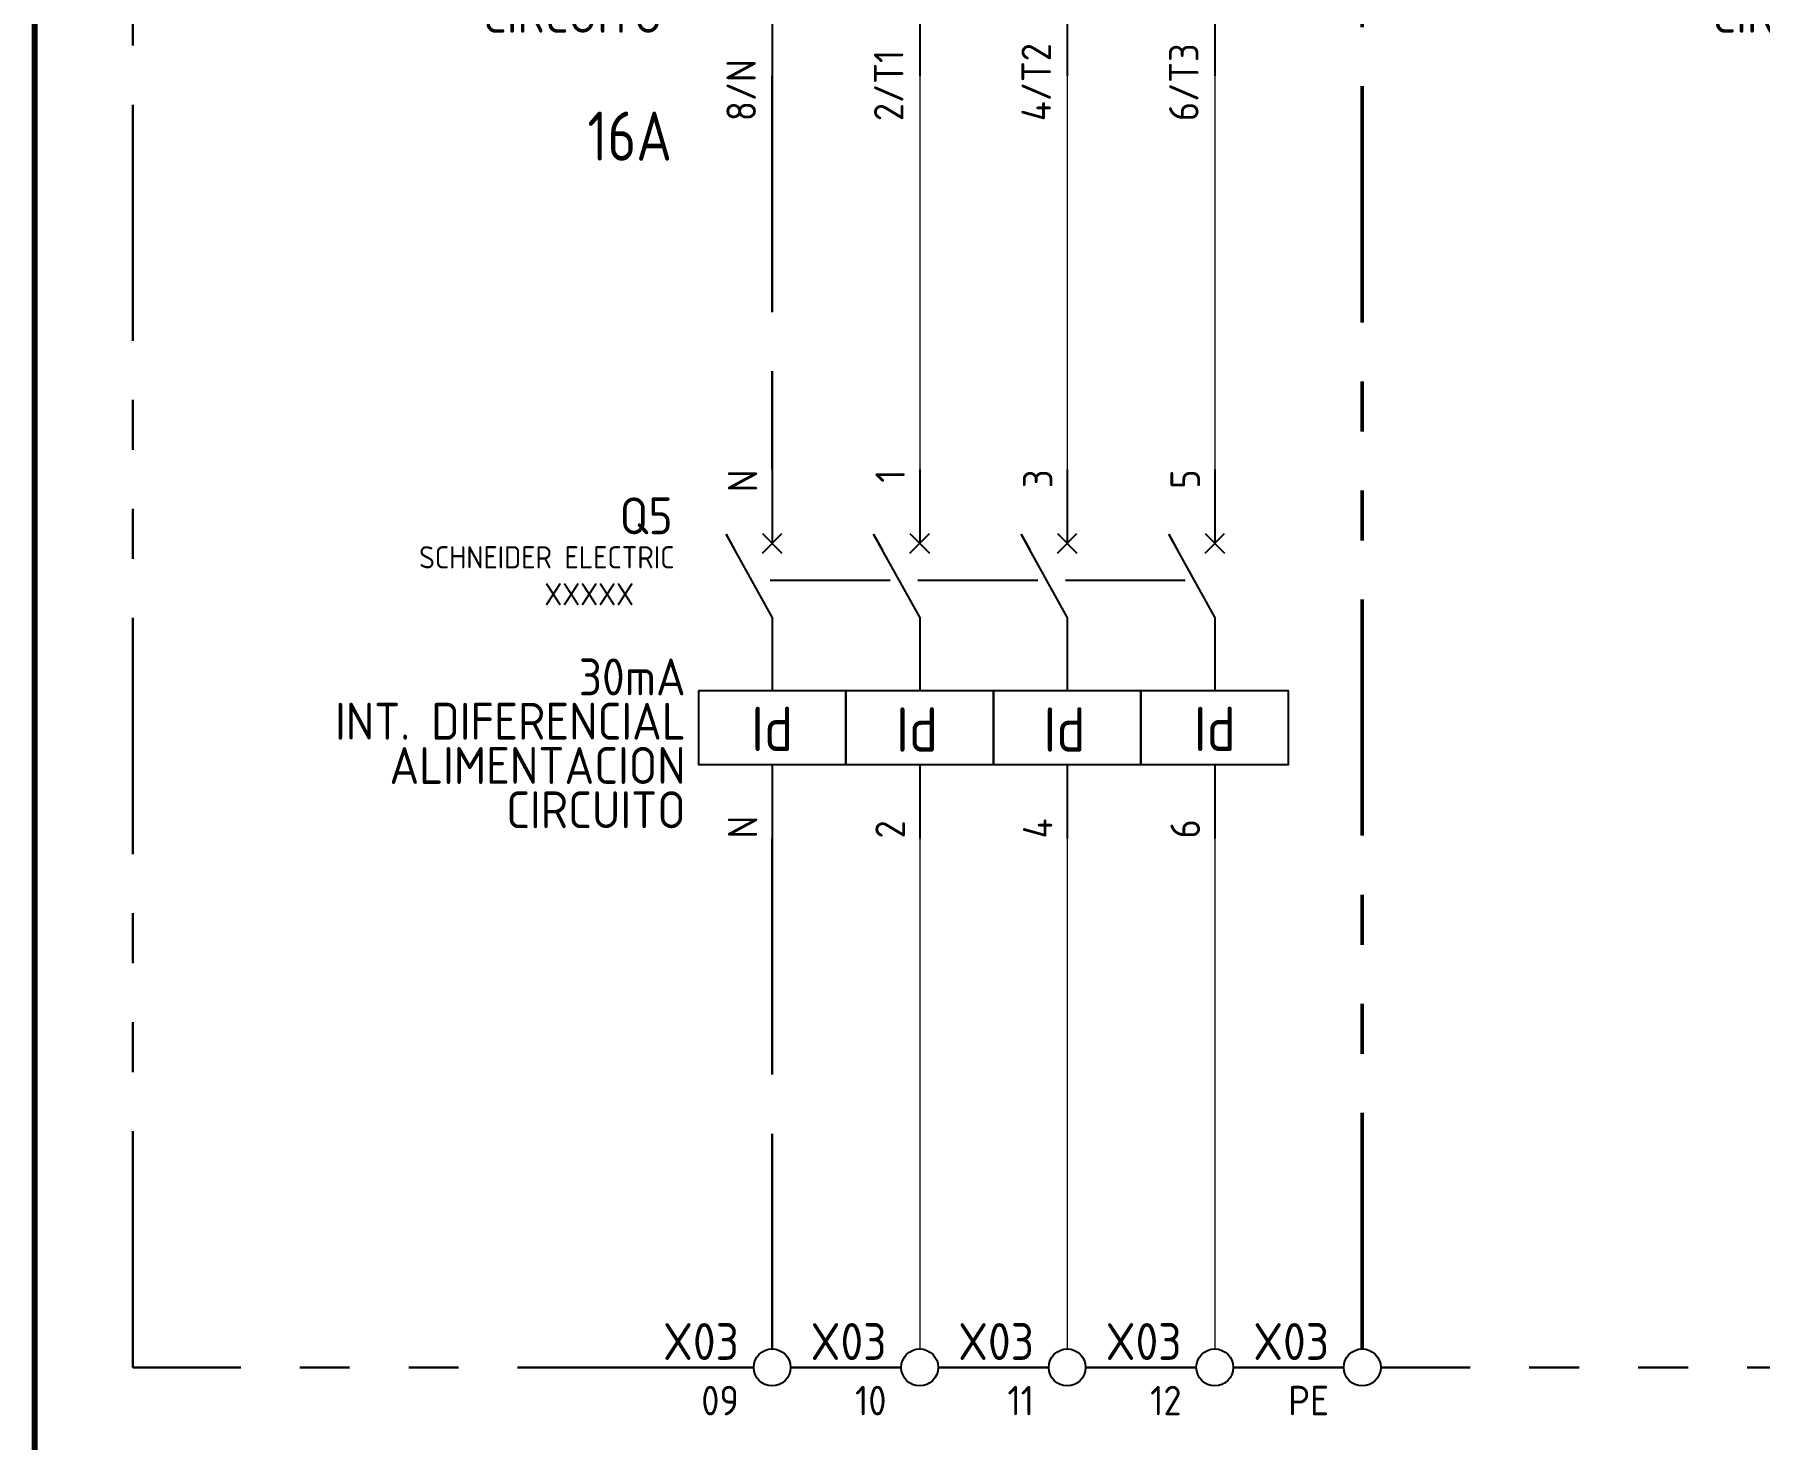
# Model space of a CAD drawing. Header units: inches. Extents: x 13 to 24.7, y 14 to 22.3.
# Drawn here: x 13.203 to 16.656, y 16.004 to 18.814 of the extents above; entities that cross this region are included whole.
import ezdxf
from ezdxf.enums import TextEntityAlignment as Align

# ---------------------------------------------------------------- set-up
doc = ezdxf.new("R2010")
doc.units = ezdxf.units.IN
doc.header["$MEASUREMENT"] = 0
doc.linetypes.add('ACAD_ISO02W100', pattern=[15, 12, -3])
doc.linetypes.add('ACAD_ISO12W100', pattern=[21, 12, -3, 0, -3, 0, -3])
for name, color, linetype, lineweight in [('cond_neutro', 5, 'ACAD_ISO02W100', 30), ('cond_tierra', 3, 'ACAD_ISO12W100', 50), ('GABINETE', 2, 'ACAD_ISO12W100', 30), ('RECUADRO', 7, 'Continuous', 60)]:
    doc.layers.add(name, color=color, linetype=linetype, lineweight=lineweight)
doc.layers.add('CONDUCTOR', color=7, linetype='Continuous', lineweight=15, true_color=0x850585)
for name, color, linetype in [('DESC', 7, 'Continuous'), ('LINK', 7, 'Continuous'), ('MISC', 7, 'Continuous'), ('RECUADRO_TEXTOS', 7, 'Continuous'), ('SYMS', 7, 'Continuous'), ('TAGS', 7, 'Continuous'), ('TERMS', 7, 'Continuous')]:
    doc.layers.add(name, color=color, linetype=linetype)
doc.styles.add('ARIAL', font='arial.ttf')
doc.styles.add('WD_IEC', font='ISOCP2.shx', dxfattribs={"width": 0.9, "height": 4})

# ---------------------------------------------------------------- blocks, each defined once
blk = doc.blocks.new('HOJA A4_REV1')
at = {"layer": 'RECUADRO', "lineweight": 80}
blk.add_line((5, 190), (5, 5), dxfattribs=at)
blk.add_line((5, 190), (5, 5), dxfattribs=at)
at = {"style": 'ARIAL', "flags": 9}
blk.add_attdef('WD_TB', (-40.346, 229.751), '', height=3, dxfattribs=at)
at = {"style": 'ARIAL'}
blk.add_attdef('ARCHIVO', (295.379, 18.883), '', height=2, rotation=90, dxfattribs=at)
blk.add_attdef('SECTION', text='', height=2.5, dxfattribs=at).set_placement((275.504, 21.06), align=Align.TOP_CENTER)
for tag, p, height in [('DESCRIPCION_001', (103.988, 15.645), 2.5), ('D', (267.802, 7.303), 5), ('SH', (274.13, 7.309), 5)]:
    blk.add_attdef(tag, p, '', height=height, dxfattribs=at)
blk.add_attdef('TAB', text='', height=3.8, dxfattribs=at).set_placement((248.397, 11.652), align=Align.MIDDLE_CENTER)
blk.add_attdef('FECHA', text='', height=2.5, dxfattribs=at).set_placement((89.139, 9.341), align=Align.MIDDLE)
at = {"layer": 'RECUADRO_TEXTOS', "style": 'ARIAL'}
for tag, height, p in [('01', 3, (64.165, 19.534)), ('DIBUJO', 2, (58.057, 13.556)), ('APROBO', 2, (58.057, 7.88))]:
    blk.add_attdef(tag, text='', height=height, dxfattribs=at).set_placement(p, align=Align.MIDDLE_LEFT)
for tag, p in [('PROYECTO_001', (168.188, 15.502)), ('CLIENTE_001', (168.149, 6.772))]:
    blk.add_attdef(tag, p, '', height=2.5, dxfattribs=at)
blk = doc.blocks.new('VT0002')
blk.add_circle((0, 0), 1.25)
at = {"style": 'WD_IEC', "flags": 1}
for tag, p, height in [('ASSYCODE', (2.75, 10.75), 1), ('CATDESC', (2.75, 9.25), 1), ('MFG', (2.75, 7.25), 1.5), ('CAT', (2.75, 4.75), 1.5), ('X2PIN01', (0, 2.25), 0.25), ('X4PIN01', (-1.25, 1), 0.25), ('X2TERM01', (0, 1.25), 0.25), ('X2TERMDESC01', (0, 1.75), 0.4), ('X1PIN01', (1.25, 1), 0.25), ('X4TERM01', (-1.25, 0), 0.25), ('X4TERMDESC01', (-1.25, 0.5), 0.4), ('STRIPSEQ', (0, 0), 0.025), ('X8PIN01', (0, -0.25), 0.25), ('X1TERM01', (1.25, 0), 0.25), ('X1TERMDESC01', (1.25, 0.5), 0.4), ('LINKTERM', (0, -0.04), 0.025), ('X8TERM01', (0, -1.25), 0.25), ('X8TERMDESC01', (0, -0.75), 0.4)]:
    blk.add_attdef(tag, p, '', height=height, dxfattribs=at)
at = {"style": 'WD_IEC'}
for tag, p in [('INST', (-2.25, 6.5)), ('LOC', (-2.25, 3.5)), ('DESC1', (-2.25, -6.25)), ('DESC2', (-2.25, -9.25)), ('DESC3', (-2.25, -12.25))]:
    blk.add_attdef(tag, text='', height=2.5, dxfattribs=at).set_placement(p, align=Align.RIGHT)
at = {"style": 'WD_IEC', "flags": 8}
for tag, height, p in [('TAGSTRIP', 2.5, (-2.25, 0.5)), ('TERM01', 2, (-2.25, -3.25))]:
    blk.add_attdef(tag, text='', height=height, dxfattribs=at).set_placement(p, align=Align.RIGHT)
blk = doc.blocks.new('VCB1Q143')
for p, q in [((0, 17.5), (0, 12.5)), ((10, 17.5), (10, 12.5)), ((20, 17.5), (20, 12.5)), ((30, 17.5), (30, 12.5)), ((0, 7.5), (-3.12, 13.12)), ((0.62, 11.88), (-0.62, 13.12)), ((-0.62, 11.88), (0.62, 13.12)), ((10, 7.5), (6.88, 13.12)), ((9.38, 11.88), (10.62, 13.12)), ((10.62, 11.88), (9.38, 13.12)), ((20, 7.5), (16.88, 13.12)), ((20.62, 11.88), (19.38, 13.12)), ((19.38, 11.88), (20.62, 13.12)), ((30, 7.5), (26.88, 13.12)), ((29.38, 11.88), (30.62, 13.12)), ((30.62, 11.88), (29.38, 13.12)), ((-1.39, 10), (0.48, 10)), ((0.97, 10), (2.36, 10)), ((3.61, 10), (5.48, 10)), ((6.73, 10), (8.61, 10)), ((9.86, 10), (11.73, 10)), ((12.98, 10), (14.86, 10)), ((16.11, 10), (17.98, 10)), ((19.23, 10), (21.11, 10)), ((22.36, 10), (24.23, 10)), ((25.48, 10), (27.36, 10)), ((0, 7.5), (0, -12.5)), ((10, 7.5), (10, 1.25)), ((20, 7.5), (20, 1.25)), ((30, 7.5), (30, 1.25)), ((10, 1.25), (12.5, 1.25)), ((12.5, 1.25), (12.5, -1.25)), ((20, 1.25), (22.5, 1.25)), ((22.5, 1.25), (22.5, -1.25)), ((30, 1.25), (32.5, 1.25)), ((32.5, 1.25), (32.5, -1.25)), ((12.5, -1.25), (10, -1.25)), ((10, -1.25), (10, -3.75)), ((20, -1.25), (20, -3.75)), ((22.5, -1.25), (20, -1.25)), ((30, -1.25), (30, -3.75)), ((32.5, -1.25), (30, -1.25)), ((5, -2.5), (15, -2.5)), ((15, -2.5), (25, -2.5)), ((25, -2.5), (35, -2.5)), ((10, -6.25), (10, -12.5)), ((20, -6.25), (20, -12.5)), ((30, -6.25), (30, -12.5))]:
    blk.add_line(p, q)
for points in [[(5, 2.5), (5, -7.5), (15, -7.5), (15, 2.5)], [(15, 2.5), (15, -7.5), (25, -7.5), (25, 2.5)], [(25, 2.5), (25, -7.5), (35, -7.5), (35, 2.5)]]:
    blk.add_lwpolyline(points, close=True)
for centre in [(10, -5), (20, -5), (30, -5)]:
    blk.add_arc(centre, 1.25, 270, 90)
at = {"style": 'WD_IEC'}
for tag, p in [('INST', (-7.43, 15.53)), ('LOC', (-7.43, 12.53)), ('TAG1', (-7.43, 9.53)), ('DESC1', (-7.43, -3.58)), ('DESC2', (-7.43, -6.58)), ('DESC3', (-7.43, -9.58))]:
    blk.add_attdef(tag, text='', height=2.5, dxfattribs=at).set_placement(p, align=Align.RIGHT)
at = {"style": 'WD_IEC', "flags": 1}
for tag, p, height in [('X2TERM07', (0, 17.5), 0.32), ('X2TERM01', (10, 17.5), 0.32), ('X2TERM03', (20, 17.5), 0.32), ('X2TERM05', (30, 17.5), 0.32), ('ASSYCODE', (32.18, 2.64), 1), ('FAMILY', (32.18, 1.14), 1), ('CATDESC', (32.18, -0.36), 1), ('X8TERM08', (0, -12.5), 0.32), ('X8TERM02', (10, -12.5), 0.32), ('X8TERM04', (20, -12.5), 0.32), ('X8TERM06', (30, -12.5), 0.32)]:
    blk.add_attdef(tag, p, '', height=height, dxfattribs=at)
at = {"style": 'WD_IEC'}
for tag, p in [('TERM07', (-1, 17.5)), ('TERM01', (9, 17.5)), ('TERM03', (19, 17.5)), ('TERM05', (29, 17.5))]:
    blk.add_attdef(tag, text='', height=2, rotation=90, dxfattribs=at).set_placement(p, align=Align.RIGHT)
for tag, p in [('MFG', (-15.65, 6.1)), ('CAT', (-15.65, 3.53))]:
    blk.add_attdef(tag, p, '', height=1.5, dxfattribs=at)
at = {"lineweight": 15, "style": 'WD_IEC'}
blk.add_attdef('XREF', text='', height=2.5, dxfattribs=at).set_placement((-7.43, -0.58), align=Align.RIGHT)
at = {"style": 'WD_IEC'}
for tag, p in [('TERM08', (-1.1, -12.8)), ('TERM02', (8.9, -12.8)), ('TERM04', (18.9, -12.8)), ('TERM06', (28.9, -12.8))]:
    blk.add_attdef(tag, p, '', height=2, rotation=90, dxfattribs=at)
blk = doc.blocks.new('VCB11Q17')
for p, q in [((0, 7.5), (0, 2.5)), ((0, -2.5), (-3.12, 3.12)), ((-3.12, 3.12), (-2.52, 2.03)), ((-0.66, 1.84), (0.66, 3.16)), ((-0.66, 3.16), (0.66, 1.84)), ((0, -2.5), (0, -7.5)), ((0, -12.5), (0, -17.5))]:
    blk.add_line(p, q)
blk.add_lwpolyline([(-5, -7.5), (-5, -12.5), (5, -12.5), (5, -7.5)], close=True)
at = {"style": 'WD_IEC'}
for tag, p in [('INST', (-4.22, 9.11)), ('LOC', (-4.22, 6.11)), ('TAG1', (-4.22, 3.11)), ('RATING1', (-5.86, -7.81)), ('DESC1', (-5.86, -10.81)), ('DESC2', (-5.86, -13.81)), ('DESC3', (-5.86, -16.81))]:
    blk.add_attdef(tag, text='', height=2.5, dxfattribs=at).set_placement(p, align=Align.RIGHT)
blk.add_attdef('TERM01', text='', height=2, rotation=90, dxfattribs=at).set_placement((-1, 7.5), align=Align.RIGHT)
at = {"style": 'WD_IEC', "flags": 1}
for tag, p, height in [('X2TERM01', (0, 7.5), 0.32), ('X4LINK', (-2, 0), 0.32), ('X1LINK', (-0.13, 0), 0.32), ('CONTACT', (-5, -7.5), 1), ('COMMON', (-3.75, -8.75), 1), ('ASSYCODE', (0.69, -13.77), 1), ('FAMILY', (0.69, -15.27), 1), ('CATDESC', (0.69, -16.77), 1), ('X8TERM02', (0, -17.5), 0.32)]:
    blk.add_attdef(tag, p, '', height=height, dxfattribs=at)
at = {"style": 'WD_IEC'}
for tag, p in [('MFG', (-9.31, 0.8)), ('CAT', (-9.31, -1.7))]:
    blk.add_attdef(tag, p, '', height=1.5, dxfattribs=at)
at = {"lineweight": 15, "style": 'WD_IEC'}
blk.add_attdef('XREF', text='', height=2.5, dxfattribs=at).set_placement((-5.86, -4.81), align=Align.RIGHT)
at = {"style": 'WD_IEC'}
blk.add_attdef('TERM02', (-1, -17.5), '', height=2, rotation=90, dxfattribs=at)
blk.add_attdef('I', text='', height=3, dxfattribs=at).set_placement((0.01, -11.58), align=Align.CENTER)
blk = doc.blocks.new('VCB21Q17')
for p, q in [((0, 7.5), (0, 2.5)), ((0, -2.5), (-3.12, 3.12)), ((-3.12, 3.12), (-2.52, 2.03)), ((-0.66, 1.84), (0.66, 3.16)), ((-0.66, 3.16), (0.66, 1.84)), ((0, -2.5), (0, -7.5)), ((0, -12.5), (0, -17.5))]:
    blk.add_line(p, q)
blk.add_lwpolyline([(-5, -7.5), (-5, -12.5), (5, -12.5), (5, -7.5)], close=True)
at = {"style": 'WD_IEC'}
for tag, p in [('INST', (-4.39, 9.55)), ('LOC', (-4.39, 6.55)), ('TAG2', (-4.39, 3.55)), ('DESC1', (-6.42, -7.3)), ('DESC2', (-6.42, -10.3)), ('DESC3', (-6.42, -13.3))]:
    blk.add_attdef(tag, text='', height=2.5, dxfattribs=at).set_placement(p, align=Align.RIGHT)
blk.add_attdef('TERM01', text='', height=2, rotation=90, dxfattribs=at).set_placement((-1, 7.5), align=Align.RIGHT)
at = {"style": 'WD_IEC', "flags": 1}
for tag, p, height in [('X2TERM01', (0, 7.5), 0.32), ('X4LINK', (-2, 0), 0.32), ('X1LINK', (-0.12, 0), 0.32), ('CONTACT', (-5, -7.5), 1), ('FAMILY', (0.69, -15.27), 1), ('X8TERM02', (0, -17.5), 0.32)]:
    blk.add_attdef(tag, p, '', height=height, dxfattribs=at)
at = {"lineweight": 15, "style": 'WD_IEC'}
blk.add_attdef('XREF', text='', height=2.5, dxfattribs=at).set_placement((-6.42, -1.3), align=Align.RIGHT)
at = {"style": 'WD_IEC', "flags": 1}
blk.add_attdef('RATING1', text='', height=2.5, dxfattribs=at).set_placement((-6.42, -4.3), align=Align.RIGHT)
at = {"style": 'WD_IEC'}
blk.add_attdef('TERM02', (-1, -17.5), '', height=2, rotation=90, dxfattribs=at)
blk.add_attdef('I', text='', height=3, dxfattribs=at).set_placement((-0.18, -11.62), align=Align.CENTER)
blk = doc.blocks.new('ALIMENTACION CIRCUITOS')
at = {"layer": 'cond_neutro'}
for p, q in [((42.5, 120.625), (42.5, 100.625)), ((42.5, 81.875), (42.5, 55.938))]:
    blk.add_line(p, q, dxfattribs=at)
at = {"layer": 'cond_tierra'}
blk.add_line((72.5, 55.938), (72.5, 159.795), dxfattribs=at)
at = {"layer": 'CONDUCTOR'}
for p, q in [((50, 120.625), (50, 100.625)), ((57.5, 120.625), (57.5, 100.625)), ((65, 120.625), (65, 100.625)), ((50, 81.875), (50, 55.938)), ((57.5, 81.875), (57.5, 55.938)), ((65, 81.875), (65, 55.938))]:
    blk.add_line(p, q, dxfattribs=at)
at = {"layer": 'GABINETE'}
for points in [[(41.562, 55), (10, 55), (10, 185), (287.5, 185), (287.5, 55), (135.938, 55)], [(49.062, 55), (43.438, 55)], [(56.562, 55), (50.938, 55)], [(64.062, 55), (58.438, 55)], [(71.562, 55), (65.938, 55)], [(104.062, 55), (73.438, 55)]]:
    blk.add_lwpolyline(points, dxfattribs=at)
at = {"layer": 'LINK'}
for points in [[(42.402, 95), (48.5, 95)], [(49.912, 95), (56, 95)], [(57.412, 95), (63.5, 95)]]:
    blk.add_lwpolyline(points, dxfattribs=at)
blk.add_blockref('HOJA A4_REV1', (0, 0))
at = {"layer": 'SYMS'}
ref = blk.add_blockref('VCB1Q143', (42.5, 130), dxfattribs=dict(at, xscale=0.75, yscale=0.75, zscale=0.75))
ref.add_attrib('TERM07', '7/N', dxfattribs={"layer": 'TERMS', "height": 1.5, "rotation": 90, "style": 'WD_IEC'}).set_placement((41.75, 144.786), align=Align.RIGHT)
ref.add_attrib('TERM05', '5/L3', dxfattribs={"layer": 'TERMS', "height": 1.5, "rotation": 90, "style": 'WD_IEC'}).set_placement((64.25, 144.786), align=Align.RIGHT)
ref.add_attrib('TERM03', '3/L2', dxfattribs={"layer": 'TERMS', "height": 1.5, "rotation": 90, "style": 'WD_IEC'}).set_placement((56.75, 144.786), align=Align.RIGHT)
ref.add_attrib('TERM08', '8/N', (41.676, 118.324), dxfattribs={"layer": 'TERMS', "height": 1.5, "rotation": 90, "style": 'WD_IEC'})
ref.add_attrib('TERM06', '6/T3', (64.176, 118.324), dxfattribs={"layer": 'TERMS', "height": 1.5, "rotation": 90, "style": 'WD_IEC'})
ref.add_attrib('TERM04', '4/T2', (56.676, 118.324), dxfattribs={"layer": 'TERMS', "height": 1.5, "rotation": 90, "style": 'WD_IEC'})
ref.add_attrib('TERM02', '2/T1', (49.176, 118.324), dxfattribs={"layer": 'TERMS', "height": 1.5, "rotation": 90, "style": 'WD_IEC'})
ref.add_attrib('TERM01', '1/L1', dxfattribs={"layer": 'TERMS', "height": 1.5, "rotation": 90, "style": 'WD_IEC'}).set_placement((49.25, 144.786), align=Align.RIGHT)
ref.add_attrib('MFG', 'SCHNEIDER ELECTRIC', (23.317, 134.578), dxfattribs={"layer": 'MISC', "height": 1.125, "style": 'WD_IEC'})
ref.add_attrib('TAG1', 'Q1', dxfattribs={"layer": 'TAGS', "height": 1.875, "style": 'WD_IEC'}).set_placement((36.926, 137.151), align=Align.RIGHT)
ref.add_attrib('DESC1', 'LLAVE TERMOMAG.', dxfattribs={"layer": 'DESC', "height": 1.875, "style": 'WD_IEC'}).set_placement((36.926, 127.315), align=Align.RIGHT)
ref.add_attrib('DESC2', 'ALIMENTACION', dxfattribs={"layer": 'DESC', "height": 1.875, "style": 'WD_IEC'}).set_placement((36.926, 125.065), align=Align.RIGHT)
ref.add_attrib('DESC3', 'CIRCUITO', dxfattribs={"layer": 'DESC', "height": 1.875, "style": 'WD_IEC'}).set_placement((36.926, 122.815), align=Align.RIGHT)
ref.add_attrib('CAT', 'XXXXX', (30.761, 132.649), dxfattribs={"layer": 'MISC', "height": 1.125, "style": 'WD_IEC'})
ref = blk.add_blockref('VCB1Q143', (105, 130), dxfattribs=dict(at, xscale=0.75, yscale=0.75, zscale=0.75))
ref.add_attrib('TERM07', '7/N', dxfattribs={"layer": 'TERMS', "height": 1.5, "rotation": 90, "style": 'WD_IEC'}).set_placement((104.25, 144.786), align=Align.RIGHT)
ref.add_attrib('TERM05', '5/L3', dxfattribs={"layer": 'TERMS', "height": 1.5, "rotation": 90, "style": 'WD_IEC'}).set_placement((126.75, 144.786), align=Align.RIGHT)
ref.add_attrib('TERM03', '3/L2', dxfattribs={"layer": 'TERMS', "height": 1.5, "rotation": 90, "style": 'WD_IEC'}).set_placement((119.25, 144.786), align=Align.RIGHT)
ref.add_attrib('TERM08', '8/N', (104.176, 118.324), dxfattribs={"layer": 'TERMS', "height": 1.5, "rotation": 90, "style": 'WD_IEC'})
ref.add_attrib('TERM06', '6/T3', (126.676, 118.324), dxfattribs={"layer": 'TERMS', "height": 1.5, "rotation": 90, "style": 'WD_IEC'})
ref.add_attrib('TERM04', '4/T2', (119.176, 118.324), dxfattribs={"layer": 'TERMS', "height": 1.5, "rotation": 90, "style": 'WD_IEC'})
ref.add_attrib('TERM02', '2/T1', (111.676, 118.324), dxfattribs={"layer": 'TERMS', "height": 1.5, "rotation": 90, "style": 'WD_IEC'})
ref.add_attrib('TERM01', '1/L1', dxfattribs={"layer": 'TERMS', "height": 1.5, "rotation": 90, "style": 'WD_IEC'}).set_placement((111.75, 144.786), align=Align.RIGHT)
ref.add_attrib('MFG', 'SCHNEIDER ELECTRIC', (85.817, 134.578), dxfattribs={"layer": 'MISC', "height": 1.125, "style": 'WD_IEC'})
ref.add_attrib('TAG1', 'Q2', dxfattribs={"layer": 'TAGS', "height": 1.875, "style": 'WD_IEC'}).set_placement((99.426, 137.151), align=Align.RIGHT)
ref.add_attrib('DESC1', 'LLAVE TERMOMAG.', dxfattribs={"layer": 'DESC', "height": 1.875, "style": 'WD_IEC'}).set_placement((99.426, 127.315), align=Align.RIGHT)
ref.add_attrib('DESC2', 'ALIMENTACION', dxfattribs={"layer": 'DESC', "height": 1.875, "style": 'WD_IEC'}).set_placement((99.426, 125.065), align=Align.RIGHT)
ref.add_attrib('DESC3', 'CIRCUITO', dxfattribs={"layer": 'DESC', "height": 1.875, "style": 'WD_IEC'}).set_placement((99.426, 122.815), align=Align.RIGHT)
ref.add_attrib('CAT', 'XXXXX', (93.261, 132.649), dxfattribs={"layer": 'MISC', "height": 1.125, "style": 'WD_IEC'})
ref = blk.add_blockref('VCB11Q17', (42.5, 95), dxfattribs=dict(at, xscale=0.75, yscale=0.75, zscale=0.75))
ref.add_attrib('I', 'Id', dxfattribs={"layer": 'MISC', "height": 2.25, "style": 'WD_IEC'}).set_placement((42.508, 86.316), align=Align.CENTER)
ref.add_attrib('CAT', 'XXXXX', (30.919, 93.724), dxfattribs={"layer": 'MISC', "height": 1.125, "style": 'WD_IEC'})
ref.add_attrib('MFG', 'SCHNEIDER ELECTRIC', (24.555, 95.599), dxfattribs={"layer": 'MISC', "height": 1.125, "style": 'WD_IEC'})
ref.add_attrib('RATING1', '30mA', dxfattribs={"layer": 'MISC', "height": 1.875, "style": 'WD_IEC'}).set_placement((38.106, 89.145), align=Align.RIGHT)
ref.add_attrib('TAG1', 'Q5', dxfattribs={"layer": 'TAGS', "height": 1.875, "style": 'WD_IEC'}).set_placement((37.441, 97.332), align=Align.RIGHT)
ref.add_attrib('DESC1', 'INT. DIFERENCIAL', dxfattribs={"layer": 'DESC', "height": 1.875, "style": 'WD_IEC'}).set_placement((38.106, 86.895), align=Align.RIGHT)
ref.add_attrib('DESC2', 'ALIMENTACION', dxfattribs={"layer": 'DESC', "height": 1.875, "style": 'WD_IEC'}).set_placement((38.106, 84.645), align=Align.RIGHT)
ref.add_attrib('DESC3', 'CIRCUITO', dxfattribs={"layer": 'DESC', "height": 1.875, "style": 'WD_IEC'}).set_placement((38.106, 82.395), align=Align.RIGHT)
ref.add_attrib('TERM01', 'N', dxfattribs={"layer": 'TERMS', "height": 1.5, "rotation": 90, "style": 'WD_IEC'}).set_placement((41.75, 100.625), align=Align.RIGHT)
ref.add_attrib('TERM02', 'N', (41.75, 81.875), dxfattribs={"layer": 'TERMS', "height": 1.5, "rotation": 90, "style": 'WD_IEC'})
ref = blk.add_blockref('VCB21Q17', (50, 95), dxfattribs=dict(at, xscale=0.75, yscale=0.75, zscale=0.75))
ref.add_attrib('I', 'Id', dxfattribs={"layer": 'MISC', "height": 2.25, "style": 'WD_IEC'}).set_placement((49.868, 86.284), align=Align.CENTER)
ref.add_attrib('TERM01', '1', dxfattribs={"layer": 'TERMS', "height": 1.5, "rotation": 90, "style": 'WD_IEC'}).set_placement((49.25, 100.625), align=Align.RIGHT)
ref.add_attrib('TERM02', '2', (49.25, 81.875), dxfattribs={"layer": 'TERMS', "height": 1.5, "rotation": 90, "style": 'WD_IEC'})
ref = blk.add_blockref('VCB21Q17', (57.5, 95), dxfattribs=dict(at, xscale=0.75, yscale=0.75, zscale=0.75))
ref.add_attrib('I', 'Id', dxfattribs={"layer": 'MISC', "height": 2.25, "style": 'WD_IEC'}).set_placement((57.368, 86.284), align=Align.CENTER)
ref.add_attrib('TERM01', '3', dxfattribs={"layer": 'TERMS', "height": 1.5, "rotation": 90, "style": 'WD_IEC'}).set_placement((56.75, 100.625), align=Align.RIGHT)
ref.add_attrib('TERM02', '4', (56.75, 81.875), dxfattribs={"layer": 'TERMS', "height": 1.5, "rotation": 90, "style": 'WD_IEC'})
ref = blk.add_blockref('VCB11Q17', (65, 95), dxfattribs=dict(at, xscale=0.75, yscale=0.75, zscale=0.75))
ref.add_attrib('I', 'Id', dxfattribs={"layer": 'MISC', "height": 2.25, "style": 'WD_IEC'}).set_placement((65.008, 86.316), align=Align.CENTER)
ref.add_attrib('TERM01', '5', dxfattribs={"layer": 'TERMS', "height": 1.5, "rotation": 90, "style": 'WD_IEC'}).set_placement((64.25, 100.625), align=Align.RIGHT)
ref.add_attrib('TERM02', '6', (64.25, 81.875), dxfattribs={"layer": 'TERMS', "height": 1.5, "rotation": 90, "style": 'WD_IEC'})
ref = blk.add_blockref('VT0002', (42.5, 55), dxfattribs=dict(at, xscale=0.75, yscale=0.75, zscale=0.75))
ref.add_attrib('TERM01', '09', dxfattribs={"layer": 'TERMS', "height": 1.5, "style": 'WD_IEC', "flags": 8}).set_placement((40.812, 52.562), align=Align.RIGHT)
ref.add_attrib('TAGSTRIP', 'X03', dxfattribs={"layer": 'TAGS', "height": 1.875, "style": 'WD_IEC', "flags": 8}).set_placement((40.812, 55.375), align=Align.RIGHT)
ref = blk.add_blockref('VT0002', (50, 55), dxfattribs=dict(at, xscale=0.75, yscale=0.75, zscale=0.75))
ref.add_attrib('TERM01', '10', dxfattribs={"layer": 'TERMS', "height": 1.5, "style": 'WD_IEC', "flags": 8}).set_placement((48.312, 52.562), align=Align.RIGHT)
ref.add_attrib('TAGSTRIP', 'X03', dxfattribs={"layer": 'TAGS', "height": 1.875, "style": 'WD_IEC', "flags": 8}).set_placement((48.312, 55.375), align=Align.RIGHT)
ref = blk.add_blockref('VT0002', (57.5, 55), dxfattribs=dict(at, xscale=0.75, yscale=0.75, zscale=0.75))
ref.add_attrib('TERM01', '11', dxfattribs={"layer": 'TERMS', "height": 1.5, "style": 'WD_IEC', "flags": 8}).set_placement((55.812, 52.562), align=Align.RIGHT)
ref.add_attrib('TAGSTRIP', 'X03', dxfattribs={"layer": 'TAGS', "height": 1.875, "style": 'WD_IEC', "flags": 8}).set_placement((55.812, 55.375), align=Align.RIGHT)
ref = blk.add_blockref('VT0002', (65, 55), dxfattribs=dict(at, xscale=0.75, yscale=0.75, zscale=0.75))
ref.add_attrib('TERM01', '12', dxfattribs={"layer": 'TERMS', "height": 1.5, "style": 'WD_IEC', "flags": 8}).set_placement((63.312, 52.562), align=Align.RIGHT)
ref.add_attrib('TAGSTRIP', 'X03', dxfattribs={"layer": 'TAGS', "height": 1.875, "style": 'WD_IEC', "flags": 8}).set_placement((63.312, 55.375), align=Align.RIGHT)
ref = blk.add_blockref('VT0002', (72.5, 55), dxfattribs=dict(at, xscale=0.75, yscale=0.75, zscale=0.75))
ref.add_attrib('TERM01', 'PE', dxfattribs={"layer": 'TERMS', "height": 1.5, "style": 'WD_IEC', "flags": 8}).set_placement((70.812, 52.562), align=Align.RIGHT)
ref.add_attrib('TAGSTRIP', 'X03', dxfattribs={"layer": 'TAGS', "height": 1.875, "style": 'WD_IEC', "flags": 8}).set_placement((70.812, 55.375), align=Align.RIGHT)
at = {"insert": (28.771, 118.814), "char_height": 2.5, "attachment_point": 1, "style": 'WD_IEC'}
blk.add_mtext_dynamic_manual_height_columns('\\pi4.34432;16A', width=8.39432, gutter_width=20, heights=[0], dxfattribs=at)

msp = doc.modelspace()

# ---------------------------------------------------------------- block references
at = {"xscale": 0.03937007874015748, "yscale": 0.03937007874015748, "zscale": 0.03937007874015748}
msp.add_blockref('ALIMENTACION CIRCUITOS', (13.0062, 13.9825), dxfattribs=at)

doc.saveas('drawing.dxf')
